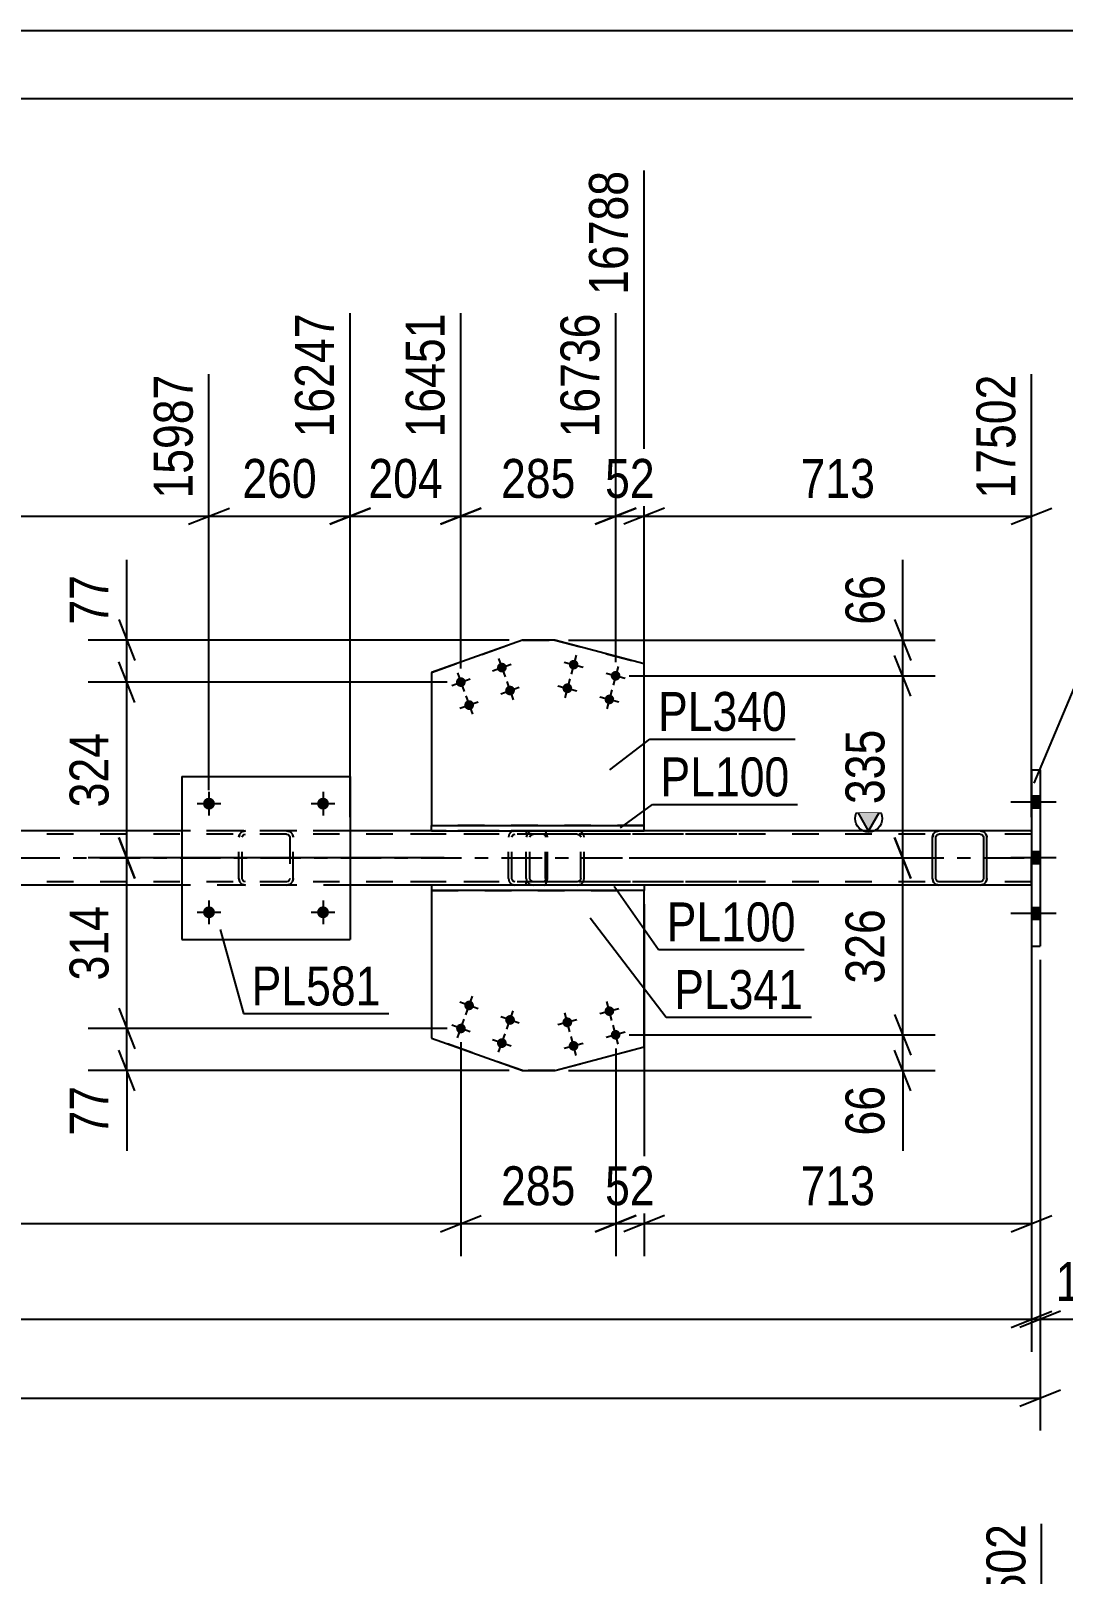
# Model space of a CAD drawing. Header units: millimetres. Extents: x 0 to 841, y 0 to 594.
# Drawn here: x 680.6 to 756.6, y 480.4 to 594 of the extents above; entities that cross this region are included whole.
import ezdxf

# ---------------------------------------------------------------- set-up
doc = ezdxf.new("R2010")
doc.units = ezdxf.units.MM
doc.linetypes.add('DXK_LINE_DOT2', pattern=[3.9198, 1.9599, -1.9599])
doc.linetypes.add('DXK_LINE_DOT3', pattern=[5.9187, 2.979, -0.9799, 0.9799, -0.9799])
doc.styles.add('Arial Narrow', font='ARIALN.TTF', dxfattribs={"height": 0.2})

# ---------------------------------------------------------------- blocks, each defined once
blk = doc.blocks.new('Unknown-122568611-1133')
at = {"color": 5, "linetype": 'Continuous'}
for p, q in [((841, 594), (0, 594)), ((836, 589), (5, 589))]:
    blk.add_line(p, q, dxfattribs=at)
blk = doc.blocks.new('Bolt-122568611-3893 - 3869')
at = {"linetype": 'Continuous'}
for points in [[(722.87, 521.72, -1), (723.56, 521.9, -1)], [(719.77, 520.89, -1), (720.47, 521.08, -1)], [(720.23, 519.16, -1), (720.93, 519.34, -1)], [(723.33, 519.98, -1), (724.02, 520.16, -1)]]:
    blk.add_hatch(color=1, dxfattribs=at).paths.add_polyline_path(points)
at = {"color": 1, "linetype": 'Continuous'}
for p, q in [((720.31, 520.29), (719.94, 521.68)), ((723.91, 521.99), (722.52, 521.62)), ((723.4, 521.11), (723.03, 522.51)), ((720.82, 521.17), (719.42, 520.8)), ((723.86, 519.37), (723.49, 520.77)), ((721.28, 519.43), (719.89, 519.06)), ((720.77, 518.55), (720.4, 519.94)), ((724.37, 520.25), (722.98, 519.88))]:
    blk.add_line(p, q, dxfattribs=at)
blk = doc.blocks.new('Part-122568611-4022 - 3869')
at = {"linetype": 'Continuous'}
blk.add_hatch(color=2, dxfattribs=at).paths.add_polyline_path([(742.31, 535.09), (741.51, 536.49), (743.11, 536.49)])
at = {"color": 2, "linetype": 'Continuous'}
for p, q in [((742.31, 535.09), (741.51, 536.49)), ((741.51, 536.49), (743.11, 536.49)), ((743.11, 536.49), (742.31, 535.09)), ((691.73, 535.09), (653.05, 535.09)), ((710.12, 535.09), (704.13, 535.09)), ((754.31, 535.09), (725.78, 535.09)), ((691.73, 531.09), (653.05, 531.09)), ((710.12, 531.09), (704.13, 531.09)), ((747.49, 531.09), (725.77, 531.09)), ((754.31, 531.09), (750.54, 531.09))]:
    blk.add_line(p, q, dxfattribs=at)
at = {"color": 7, "linetype": 'DXK_LINE_DOT2'}
for p, q in [((754.31, 534.85), (111.57, 534.85)), ((754.31, 535.09), (129.85, 535.09)), ((704.13, 535.09), (691.73, 535.09)), ((725.78, 535.09), (710.12, 535.09)), ((754.31, 531.09), (754.31, 535.09)), ((754.31, 531.33), (111.57, 531.33)), ((704.13, 531.09), (691.73, 531.09)), ((725.77, 531.09), (710.12, 531.09)), ((750.54, 531.09), (747.49, 531.09))]:
    blk.add_line(p, q, dxfattribs=at)
at = {"color": 7, "linetype": 'DXK_LINE_DOT3'}
blk.add_line((111.57, 533.09), (754.31, 533.09), dxfattribs=at)
at = {"color": 2, "linetype": 'Continuous'}
blk.add_circle((742.31, 535.99), 1, dxfattribs=at)
blk = doc.blocks.new('Bolt-122568611-3894 - 3869')
at = {"linetype": 'Continuous'}
for points in [[(712.55, 522.35, -1), (713.22, 522.11, -1)], [(711.95, 520.65, -1), (712.62, 520.41, -1)], [(715.56, 521.28, -1), (716.24, 521.04, -1)], [(714.96, 519.58, -1), (715.64, 519.34, -1)]]:
    blk.add_hatch(color=1, dxfattribs=at).paths.add_polyline_path(points)
at = {"color": 1, "linetype": 'Continuous'}
for p, q in [((712.65, 521.55), (713.13, 522.91)), ((713.56, 521.99), (712.21, 522.47)), ((715.66, 520.48), (716.14, 521.84)), ((712.96, 520.29), (711.61, 520.77)), ((712.04, 519.85), (712.52, 521.21)), ((716.58, 520.92), (715.22, 521.4)), ((715.98, 519.22), (714.62, 519.7)), ((715.06, 518.78), (715.54, 520.14))]:
    blk.add_line(p, q, dxfattribs=at)
blk = doc.blocks.new('Part-122568611-3909 - 3869')
at = {"color": 2, "linetype": 'Continuous'}
for p, q in [((725.77, 531.09), (710.12, 531.09)), ((710.12, 531.09), (710.12, 530.69)), ((725.77, 531.09), (725.77, 530.69)), ((725.77, 530.69), (710.12, 530.69))]:
    blk.add_line(p, q, dxfattribs=at)
blk = doc.blocks.new('Part-122568611-3914 - 3869')
at = {"color": 2, "linetype": 'Continuous'}
for p, q in [((710.12, 530.69), (710.12, 519.81)), ((725.77, 519.18), (725.77, 530.69)), ((710.12, 519.81), (716.83, 517.43)), ((719.2, 517.43), (725.77, 519.18)), ((716.83, 517.43), (719.2, 517.43)), ((716.83, 517.43), (716.83, 517.43)), ((719.2, 517.43), (719.2, 517.43))]:
    blk.add_line(p, q, dxfattribs=at)
at = {"color": 7, "linetype": 'DXK_LINE_DOT2'}
for p, q in [((725.77, 530.69), (710.12, 530.69)), ((710.12, 530.69), (710.12, 530.69)), ((710.12, 530.69), (725.77, 530.69)), ((710.12, 530.69), (710.12, 530.69)), ((725.77, 530.69), (725.77, 530.69)), ((725.77, 530.69), (725.77, 530.69)), ((716.83, 517.43), (710.12, 519.81)), ((719.2, 517.43), (725.77, 519.18)), ((719.2, 517.43), (716.83, 517.43))]:
    blk.add_line(p, q, dxfattribs=at)
blk = doc.blocks.new('Bolt-122568611-3920 - 3869')
at = {"linetype": 'Continuous'}
for points in [[(720.93, 547.23, -1), (720.24, 547.42, -1)], [(724.02, 546.41, -1), (723.33, 546.6, -1)], [(720.47, 545.49, -1), (719.77, 545.68, -1)], [(723.56, 544.67, -1), (722.87, 544.86, -1)]]:
    blk.add_hatch(color=1, dxfattribs=at).paths.add_polyline_path(points)
at = {"color": 1, "linetype": 'Continuous'}
for p, q in [((720.77, 548.02), (720.4, 546.63)), ((719.89, 547.51), (721.28, 547.14)), ((722.98, 546.69), (724.37, 546.32)), ((723.86, 547.2), (723.49, 545.81)), ((719.42, 545.77), (720.82, 545.4)), ((720.31, 546.28), (719.94, 544.89)), ((722.52, 544.95), (723.91, 544.58)), ((723.4, 545.46), (723.03, 544.07))]:
    blk.add_line(p, q, dxfattribs=at)
blk = doc.blocks.new('Part-122568611-3985 - 3869')
at = {"color": 7, "linetype": 'DXK_LINE_DOT2'}
for p, q in [((718.38, 535.09), (706.22, 535.09)), ((718.38, 534.85), (706.22, 534.85)), ((715.82, 534.78), (715.79, 534.61)), ((715.79, 531.57), (715.79, 534.61)), ((715.82, 534.79), (715.82, 534.78)), ((716.04, 534.61), (716.06, 534.7)), ((716.04, 531.57), (716.04, 534.61)), ((716.06, 534.7), (716.11, 534.78)), ((716.29, 535.09), (716.1, 535.05)), ((716.11, 534.78), (716.19, 534.83)), ((716.19, 534.83), (716.29, 534.85)), ((717.1, 535.09), (717.1, 534.85)), ((718.48, 535.05), (718.38, 535.09)), ((718.38, 534.85), (718.43, 534.83)), ((718.43, 534.83), (718.48, 534.78)), ((718.57, 534.95), (718.48, 535.05)), ((718.48, 534.78), (718.51, 534.7)), ((718.51, 534.7), (718.52, 534.61)), ((718.52, 531.57), (718.52, 534.61)), ((718.63, 534.79), (718.57, 534.95)), ((718.65, 534.61), (718.63, 534.79)), ((718.65, 531.57), (718.65, 534.61)), ((718.38, 531.33), (706.22, 531.33)), ((718.38, 531.09), (706.22, 531.09)), ((715.79, 531.57), (715.81, 531.48)), ((715.81, 531.48), (715.82, 531.39)), ((716.06, 531.48), (716.04, 531.57)), ((716.11, 531.4), (716.06, 531.48)), ((716.1, 531.13), (716.29, 531.09)), ((716.19, 531.35), (716.11, 531.4)), ((716.29, 531.33), (716.19, 531.35)), ((717.1, 531.09), (717.1, 531.33)), ((718.43, 531.35), (718.38, 531.33)), ((718.38, 531.09), (718.48, 531.13)), ((718.48, 531.4), (718.43, 531.35)), ((718.51, 531.48), (718.48, 531.4)), ((718.48, 531.13), (718.57, 531.23)), ((718.52, 531.57), (718.51, 531.48)), ((718.57, 531.23), (718.63, 531.39)), ((718.63, 531.39), (718.65, 531.57))]:
    blk.add_line(p, q, dxfattribs=at)
for centre, start, end in [((716.27, 534.6), 111.1942, 156.1507), ((716.27, 531.59), 203.8493, 248.8058)]:
    blk.add_arc(centre, 0.492, start, end, dxfattribs=at)
blk = doc.blocks.new('Bolt-122568611-3921 - 3869')
at = {"linetype": 'Continuous'}
for points in [[(715.64, 547.23, -1), (714.96, 546.99, -1)], [(712.62, 546.16, -1), (711.94, 545.92, -1)], [(716.24, 545.54, -1), (715.56, 545.3, -1)], [(713.23, 544.47, -1), (712.55, 544.23, -1)]]:
    blk.add_hatch(color=1, dxfattribs=at).paths.add_polyline_path(points)
at = {"color": 1, "linetype": 'Continuous'}
for p, q in [((712.04, 546.72), (712.52, 545.36)), ((714.62, 546.87), (715.98, 547.35)), ((715.06, 547.79), (715.54, 546.43)), ((711.61, 545.8), (712.96, 546.28)), ((715.22, 545.18), (716.58, 545.66)), ((715.66, 546.09), (716.14, 544.74)), ((712.21, 544.11), (713.56, 544.59)), ((712.65, 545.02), (713.13, 543.67))]:
    blk.add_line(p, q, dxfattribs=at)
blk = doc.blocks.new('Part-122568611-3926 - 3869')
at = {"color": 2, "linetype": 'Continuous'}
for p, q in [((710.12, 535.09), (710.12, 535.49)), ((710.12, 535.49), (725.78, 535.49)), ((725.78, 535.09), (725.78, 535.49)), ((710.12, 535.09), (725.78, 535.09))]:
    blk.add_line(p, q, dxfattribs=at)
blk = doc.blocks.new('Part-122568611-3931 - 3869')
at = {"color": 2, "linetype": 'Continuous'}
for p, q in [((716.83, 549.14), (710.12, 546.76)), ((719.2, 549.14), (716.83, 549.14)), ((716.83, 549.14), (716.83, 549.14)), ((725.78, 547.39), (719.2, 549.14)), ((719.2, 549.14), (719.2, 549.14)), ((710.12, 546.76), (710.12, 535.49)), ((725.78, 535.49), (725.78, 547.39))]:
    blk.add_line(p, q, dxfattribs=at)
at = {"color": 7, "linetype": 'DXK_LINE_DOT2'}
for p, q in [((710.12, 546.76), (716.83, 549.14)), ((716.83, 549.14), (719.2, 549.14)), ((719.2, 549.14), (725.78, 547.39)), ((710.12, 535.49), (725.78, 535.49)), ((710.12, 535.49), (710.12, 535.49)), ((725.78, 535.49), (710.12, 535.49)), ((710.12, 535.49), (710.12, 535.49)), ((725.78, 535.49), (725.78, 535.49)), ((725.78, 535.49), (725.78, 535.49))]:
    blk.add_line(p, q, dxfattribs=at)
blk = doc.blocks.new('Part-122568611-4027 - 3869')
at = {"color": 7, "linetype": 'DXK_LINE_DOT2'}
for p, q in [((717.14, 534.78), (717.1, 534.61)), ((717.1, 531.57), (717.1, 534.61)), ((717.14, 534.79), (717.14, 534.78)), ((717.36, 534.61), (717.38, 534.7)), ((717.36, 531.57), (717.36, 534.61)), ((717.38, 534.7), (717.44, 534.78)), ((717.62, 535.09), (717.42, 535.05)), ((717.44, 534.78), (717.52, 534.83)), ((717.52, 534.83), (717.62, 534.85)), ((732.6, 535.09), (717.62, 535.09)), ((732.6, 534.85), (717.62, 534.85)), ((721.05, 535.05), (720.85, 535.09)), ((720.85, 534.85), (720.95, 534.83)), ((720.95, 534.83), (721.03, 534.78)), ((721.03, 534.78), (721.09, 534.7)), ((721.09, 534.7), (721.11, 534.61)), ((721.11, 531.57), (721.11, 534.61)), ((721.33, 534.78), (721.32, 534.79)), ((721.36, 534.61), (721.33, 534.78)), ((721.36, 531.57), (721.36, 534.61)), ((717.1, 531.57), (717.12, 531.48)), ((717.12, 531.48), (717.14, 531.39)), ((717.38, 531.48), (717.36, 531.57)), ((717.44, 531.4), (717.38, 531.48)), ((717.42, 531.13), (717.62, 531.09)), ((717.52, 531.35), (717.44, 531.4)), ((717.62, 531.33), (717.52, 531.35)), ((732.6, 531.33), (717.62, 531.33)), ((732.6, 531.09), (717.62, 531.09)), ((720.95, 531.35), (720.85, 531.33)), ((720.85, 531.09), (721.05, 531.13)), ((721.03, 531.4), (720.95, 531.35)), ((721.09, 531.48), (721.03, 531.4)), ((721.11, 531.57), (721.09, 531.48)), ((721.32, 531.39), (721.34, 531.48)), ((721.34, 531.48), (721.36, 531.57))]:
    blk.add_line(p, q, dxfattribs=at)
for centre, start, end in [((717.6, 534.59), 110.7583, 155.68), ((720.87, 534.59), 24.32, 69.2417), ((717.6, 531.59), 204.32, 249.2417), ((720.87, 531.59), 290.7583, 335.68)]:
    blk.add_arc(centre, 0.496, start, end, dxfattribs=at)
blk = doc.blocks.new('Bolt-122568611-3963 - 3869')
at = {"linetype": 'Continuous'}
for points in [[(754.95, 536.75), (754.95, 537.63), (754.31, 537.63), (754.31, 536.75)], [(754.95, 536.75), (754.95, 537.63), (754.31, 537.63), (754.31, 536.75)], [(754.95, 536.75), (754.95, 537.63), (754.31, 537.63), (754.31, 536.75)], [(754.95, 532.65), (754.95, 533.53), (754.31, 533.53), (754.31, 532.65)], [(754.95, 532.65), (754.95, 533.53), (754.31, 533.53), (754.31, 532.65)], [(754.95, 528.55), (754.95, 529.43), (754.31, 529.43), (754.31, 528.55)], [(754.95, 528.55), (754.95, 529.43), (754.31, 529.43), (754.31, 528.55)], [(754.95, 528.55), (754.95, 529.43), (754.31, 529.43), (754.31, 528.55)]]:
    blk.add_hatch(color=1, dxfattribs=at).paths.add_polyline_path(points)
at = {"color": 1, "linetype": 'Continuous'}
for p, q in [((754.95, 537.63), (754.31, 537.63)), ((754.95, 537.63), (754.31, 537.63)), ((754.95, 537.63), (754.31, 537.63)), ((756.11, 537.19), (752.79, 537.19)), ((756.11, 537.19), (752.79, 537.19)), ((756.11, 537.19), (752.79, 537.19)), ((754.95, 536.75), (754.31, 536.75)), ((754.95, 536.75), (754.31, 536.75)), ((754.95, 536.75), (754.31, 536.75)), ((756.11, 533.09), (752.79, 533.09)), ((756.11, 533.09), (752.79, 533.09)), ((754.95, 533.53), (754.31, 533.53)), ((754.95, 533.53), (754.31, 533.53)), ((754.95, 532.65), (754.31, 532.65)), ((754.95, 532.65), (754.31, 532.65)), ((756.11, 528.99), (752.79, 528.99)), ((756.11, 528.99), (752.79, 528.99)), ((756.11, 528.99), (752.79, 528.99)), ((754.95, 529.43), (754.31, 529.43)), ((754.95, 529.43), (754.31, 529.43)), ((754.95, 529.43), (754.31, 529.43)), ((754.95, 528.55), (754.31, 528.55)), ((754.95, 528.55), (754.31, 528.55)), ((754.95, 528.55), (754.31, 528.55))]:
    blk.add_line(p, q, dxfattribs=at)
blk = doc.blocks.new('Part-122568611-4071 - 3869')
at = {"color": 2, "linetype": 'Continuous'}
for p, q in [((747.05, 534.79), (747.01, 534.61)), ((747.01, 531.57), (747.01, 534.61)), ((747.25, 534.61), (747.27, 534.7)), ((747.25, 531.57), (747.25, 534.61)), ((747.27, 534.7), (747.32, 534.78)), ((747.49, 535.09), (747.31, 535.05)), ((747.32, 534.78), (747.4, 534.83)), ((747.4, 534.83), (747.49, 534.85)), ((750.53, 535.09), (747.49, 535.09)), ((750.53, 534.85), (747.49, 534.85)), ((750.72, 535.05), (750.53, 535.09)), ((750.53, 534.85), (750.62, 534.83)), ((750.62, 534.83), (750.7, 534.78)), ((750.7, 534.78), (750.75, 534.7)), ((750.75, 534.7), (750.77, 534.61)), ((750.77, 534.61), (750.77, 531.57)), ((751.01, 534.61), (750.98, 534.79)), ((751.01, 531.57), (751.01, 534.61)), ((747.01, 531.57), (747.05, 531.39)), ((747.27, 531.48), (747.25, 531.57)), ((747.32, 531.4), (747.27, 531.48)), ((747.31, 531.13), (747.49, 531.09)), ((747.4, 531.35), (747.32, 531.4)), ((747.49, 531.33), (747.4, 531.35)), ((750.53, 531.33), (747.49, 531.33)), ((750.53, 531.09), (747.49, 531.09)), ((750.62, 531.35), (750.53, 531.33)), ((750.53, 531.09), (750.72, 531.13)), ((750.7, 531.4), (750.62, 531.35)), ((750.75, 531.48), (750.7, 531.4)), ((750.77, 531.57), (750.75, 531.48)), ((750.98, 531.39), (751.01, 531.57))]:
    blk.add_line(p, q, dxfattribs=at)
at = {"color": 7, "linetype": 'DXK_LINE_DOT2'}
for p, q in [((747.01, 534.61), (747.05, 534.79)), ((747.31, 535.05), (747.49, 535.09)), ((750.53, 535.09), (750.72, 535.05)), ((750.98, 534.79), (751.01, 534.61)), ((747.05, 531.39), (747.01, 531.57)), ((747.49, 531.09), (747.31, 531.13)), ((750.72, 531.13), (750.53, 531.09)), ((751.01, 531.57), (750.98, 531.39))]:
    blk.add_line(p, q, dxfattribs=at)
at = {"color": 7, "linetype": 'DXK_LINE_DOT3'}
blk.add_line((749.01, 533.09), (749.01, 533.09), dxfattribs=at)
at = {"color": 2, "linetype": 'Continuous'}
for centre, start, end in [((747.49, 534.61), 112.5, 157.5), ((750.53, 534.61), 22.5, 67.5), ((747.49, 531.57), 202.5, 247.5), ((750.53, 531.57), 292.5, 337.5)]:
    blk.add_arc(centre, 0.48, start, end, dxfattribs=at)
at = {"color": 7, "linetype": 'DXK_LINE_DOT2'}
for centre, start, end in [((747.49, 534.61), 112.5, 157.5), ((750.53, 534.61), 22.5, 67.5), ((747.49, 531.57), 202.5, 247.5), ((750.53, 531.57), 292.5, 337.5)]:
    blk.add_arc(centre, 0.48, start, end, dxfattribs=at)
blk = doc.blocks.new('Bolt-122568611-4073 - 3869')
at = {"linetype": 'Continuous'}
for points in [[(694.17, 537.09, -1), (693.29, 537.09, -1)], [(702.57, 537.09, -1), (701.69, 537.09, -1)]]:
    blk.add_hatch(color=1, dxfattribs=at).paths.add_polyline_path(points)
at = {"color": 1, "linetype": 'Continuous'}
for p, q in [((693.73, 537.97), (693.73, 536.21)), ((702.13, 537.97), (702.13, 536.21)), ((692.85, 537.09), (694.61, 537.09)), ((701.25, 537.09), (703.01, 537.09))]:
    blk.add_line(p, q, dxfattribs=at)
blk = doc.blocks.new('Part-122568611-4090 - 3869')
at = {"color": 7, "linetype": 'DXK_LINE_DOT2'}
for p, q in [((695.93, 534.61), (695.97, 534.79)), ((695.97, 534.79), (695.93, 534.61)), ((695.93, 531.57), (695.93, 534.61)), ((696.17, 534.61), (696.19, 534.7)), ((696.17, 531.57), (696.17, 534.61)), ((696.19, 534.7), (696.24, 534.78)), ((696.23, 535.05), (696.41, 535.09)), ((696.41, 535.09), (696.23, 535.05)), ((696.24, 534.78), (696.32, 534.83)), ((696.32, 534.83), (696.41, 534.85)), ((699.45, 535.09), (696.41, 535.09)), ((699.45, 534.85), (696.41, 534.85)), ((699.45, 535.09), (699.64, 535.05)), ((699.64, 535.05), (699.45, 535.09)), ((699.45, 534.85), (699.54, 534.83)), ((699.54, 534.83), (699.62, 534.78)), ((699.62, 534.78), (699.67, 534.7)), ((699.67, 534.7), (699.69, 534.61)), ((699.69, 534.61), (699.69, 531.57)), ((699.9, 534.79), (699.93, 534.61)), ((699.93, 534.61), (699.9, 534.79)), ((699.93, 531.57), (699.93, 534.61)), ((695.97, 531.39), (695.93, 531.57)), ((695.93, 531.57), (695.97, 531.39)), ((696.19, 531.48), (696.17, 531.57)), ((696.24, 531.4), (696.19, 531.48)), ((696.41, 531.09), (696.23, 531.13)), ((696.23, 531.13), (696.41, 531.09)), ((696.32, 531.35), (696.24, 531.4)), ((696.41, 531.33), (696.32, 531.35)), ((699.45, 531.33), (696.41, 531.33)), ((699.45, 531.09), (696.41, 531.09)), ((699.54, 531.35), (699.45, 531.33)), ((699.64, 531.13), (699.45, 531.09)), ((699.45, 531.09), (699.64, 531.13)), ((699.62, 531.4), (699.54, 531.35)), ((699.67, 531.48), (699.62, 531.4)), ((699.69, 531.57), (699.67, 531.48)), ((699.93, 531.57), (699.9, 531.39)), ((699.9, 531.39), (699.93, 531.57))]:
    blk.add_line(p, q, dxfattribs=at)
at = {"color": 7, "linetype": 'DXK_LINE_DOT3'}
blk.add_line((697.93, 533.09), (697.93, 533.09), dxfattribs=at)
at = {"color": 7, "linetype": 'DXK_LINE_DOT2'}
for centre, start, end in [((696.41, 534.61), 112.5, 157.5), ((696.41, 534.61), 112.5, 157.5), ((699.45, 534.61), 22.5, 67.5), ((699.45, 534.61), 22.5, 67.5), ((696.41, 531.57), 202.5, 247.5), ((696.41, 531.57), 202.5, 247.5), ((699.45, 531.57), 292.5, 337.5), ((699.45, 531.57), 292.5, 337.5)]:
    blk.add_arc(centre, 0.48, start, end, dxfattribs=at)
blk = doc.blocks.new('Part-122568611-4095 - 3869')
at = {"color": 2, "linetype": 'Continuous'}
for p, q in [((691.73, 539.09), (691.73, 527.09)), ((691.73, 539.09), (704.13, 539.09)), ((704.13, 539.09), (704.13, 527.09)), ((691.73, 527.09), (704.13, 527.09))]:
    blk.add_line(p, q, dxfattribs=at)
blk = doc.blocks.new('Bolt-122568611-4096 - 3869')
at = {"linetype": 'Continuous'}
for points in [[(694.17, 529.09, -1), (693.29, 529.09, -1)], [(702.57, 529.09, -1), (701.69, 529.09, -1)]]:
    blk.add_hatch(color=1, dxfattribs=at).paths.add_polyline_path(points)
at = {"color": 1, "linetype": 'Continuous'}
for p, q in [((693.73, 529.97), (693.73, 528.21)), ((702.13, 529.97), (702.13, 528.21)), ((692.85, 529.09), (694.61, 529.09)), ((701.25, 529.09), (703.01, 529.09))]:
    blk.add_line(p, q, dxfattribs=at)
blk = doc.blocks.new('Part-122568611-4115 - 3869')
at = {"color": 2, "linetype": 'Continuous'}
for p, q in [((754.31, 539.59), (754.95, 539.59)), ((754.31, 539.59), (754.31, 526.59)), ((754.95, 539.59), (754.95, 526.59)), ((754.31, 526.59), (754.95, 526.59))]:
    blk.add_line(p, q, dxfattribs=at)
blk = doc.blocks.new('StraightDimension-122568611-4386 - 3869')
at = {"color": 7, "linetype": 'Continuous'}
for p, q in [((744.22, 521.57), (745.42, 518.57)), ((724.68, 520.07), (747.22, 520.07)), ((744.82, 517.43), (744.82, 520.07)), ((745.42, 515.93), (744.22, 518.93)), ((720.2, 517.43), (747.22, 517.43)), ((744.82, 517.43), (744.82, 511.53)), ((744.82, 517.43), (744.82, 511.53))]:
    blk.add_line(p, q, dxfattribs=at)
at = {"color": 0}
blk.add_wipeout([(744.07, 516.91), (739.87, 516.91), (739.87, 512.05), (744.07, 512.05)], dxfattribs=at)
at = {"color": 3, "style": 'Arial Narrow'}
blk.add_text('66', height=2.863, rotation=90.0002, dxfattribs=at).set_placement((743.47, 512.65))
blk = doc.blocks.new('StraightDimension-122568611-4487 - 3869')
at = {"color": 7, "linetype": 'Continuous'}
for p, q in [((754.95, 525.59), (754.95, 490.92)), ((69.01, 493.32), (754.95, 493.32)), ((753.45, 492.72), (756.45, 493.92))]:
    blk.add_line(p, q, dxfattribs=at)
blk = doc.blocks.new('StraightDimension-122568611-4201 - 3869')
at = {"color": 7, "linetype": 'Continuous'}
for p, q in [((687.68, 549.14), (687.68, 555.05)), ((687.68, 549.14), (687.68, 555.05)), ((687.08, 550.64), (688.28, 547.64)), ((715.83, 549.14), (684.83, 549.14)), ((687.68, 546.04), (687.68, 549.14)), ((688.28, 544.54), (687.08, 547.54)), ((711.28, 546.04), (684.83, 546.04))]:
    blk.add_line(p, q, dxfattribs=at)
at = {"color": 0}
blk.add_wipeout([(686.93, 554.52), (682.73, 554.52), (682.73, 549.67), (686.93, 549.67)], dxfattribs=at)
at = {"color": 3, "style": 'Arial Narrow'}
blk.add_text('77', height=2.863, rotation=90.0002, dxfattribs=at).set_placement((686.33, 550.27))
blk = doc.blocks.new('StraightDimension-122568611-4211 - 3869')
at = {"color": 7, "linetype": 'Continuous'}
for p, q in [((687.08, 522.03), (688.28, 519.03)), ((711.28, 520.53), (684.83, 520.53)), ((687.68, 517.43), (687.68, 520.53)), ((688.28, 515.93), (687.08, 518.93)), ((715.83, 517.43), (684.83, 517.43)), ((687.68, 517.43), (687.68, 511.53)), ((687.68, 517.43), (687.68, 511.53))]:
    blk.add_line(p, q, dxfattribs=at)
at = {"color": 0}
blk.add_wipeout([(686.93, 516.91), (682.73, 516.91), (682.73, 512.05), (686.93, 512.05)], dxfattribs=at)
at = {"color": 3, "style": 'Arial Narrow'}
blk.add_text('77', height=2.863, rotation=90.0002, dxfattribs=at).set_placement((686.33, 512.65))
blk = doc.blocks.new('StraightDimension-122568611-4221 - 3869')
at = {"color": 7, "linetype": 'Continuous'}
for p, q in [((688.28, 531.59), (687.08, 534.59)), ((711.06, 533.09), (684.83, 533.09)), ((687.68, 520.53), (687.68, 533.09)), ((687.08, 522.03), (688.28, 519.03)), ((711.28, 520.53), (684.83, 520.53))]:
    blk.add_line(p, q, dxfattribs=at)
at = {"color": 0}
blk.add_wipeout([(686.93, 530.15), (682.73, 530.15), (682.73, 523.47), (686.93, 523.47)], dxfattribs=at)
at = {"color": 3, "style": 'Arial Narrow'}
blk.add_text('314', height=2.863, rotation=90.0002, dxfattribs=at).set_placement((686.33, 524.07))
blk = doc.blocks.new('StraightDimension-122568611-4237 - 3869')
at = {"color": 7, "linetype": 'Continuous'}
for p, q in [((688.28, 544.54), (687.08, 547.54)), ((711.28, 546.04), (684.83, 546.04)), ((687.68, 533.09), (687.68, 546.04)), ((687.08, 534.59), (688.28, 531.59)), ((711.06, 533.09), (684.83, 533.09))]:
    blk.add_line(p, q, dxfattribs=at)
at = {"color": 0}
blk.add_wipeout([(686.93, 542.91), (682.73, 542.91), (682.73, 536.22), (686.93, 536.22)], dxfattribs=at)
at = {"color": 3, "style": 'Arial Narrow'}
blk.add_text('324', height=2.863, rotation=90.0002, dxfattribs=at).set_placement((686.33, 536.82))
blk = doc.blocks.new('StraightDimension-122568611-4309 - 3869')
at = {"color": 7, "linetype": 'Continuous'}
for p, q in [((725.77, 529.69), (725.77, 503.77)), ((754.31, 530.09), (754.31, 503.77)), ((727.27, 506.77), (724.27, 505.57)), ((725.77, 506.17), (754.31, 506.17)), ((752.81, 505.57), (755.81, 506.77))]:
    blk.add_line(p, q, dxfattribs=at)
at = {"color": 0}
blk.add_wipeout([(743.39, 506.92), (743.39, 511.12), (736.7, 511.12), (736.7, 506.92)], dxfattribs=at)
at = {"color": 3, "style": 'Arial Narrow'}
blk.add_text('713', height=2.863, dxfattribs=at).set_placement((737.3, 507.52))
blk = doc.blocks.new('StraightDimension-122568611-4315 - 3869')
at = {"color": 7, "linetype": 'Continuous'}
for p, q in [((725.77, 529.69), (725.77, 503.77)), ((723.68, 519.07), (723.68, 503.77)), ((722.18, 505.57), (725.18, 506.77)), ((723.68, 506.17), (725.77, 506.17)), ((727.27, 506.77), (724.27, 505.57))]:
    blk.add_line(p, q, dxfattribs=at)
at = {"color": 0}
blk.add_wipeout([(727.15, 506.92), (727.15, 511.12), (722.3, 511.12), (722.3, 506.92)], dxfattribs=at)
at = {"color": 3, "style": 'Arial Narrow'}
blk.add_text('52', height=2.863, dxfattribs=at).set_placement((722.9, 507.52))
blk = doc.blocks.new('StraightDimension-122568611-4323 - 3869')
at = {"color": 7, "linetype": 'Continuous'}
for p, q in [((712.28, 519.53), (712.28, 503.77)), ((723.68, 519.07), (723.68, 503.77)), ((710.78, 505.57), (713.78, 506.77)), ((712.28, 506.17), (723.68, 506.17)), ((725.18, 506.77), (722.18, 505.57))]:
    blk.add_line(p, q, dxfattribs=at)
at = {"color": 0}
blk.add_wipeout([(721.32, 506.92), (721.32, 511.12), (714.64, 511.12), (714.64, 506.92)], dxfattribs=at)
at = {"color": 3, "style": 'Arial Narrow'}
blk.add_text('285', height=2.863, dxfattribs=at).set_placement((715.24, 507.52))
blk = doc.blocks.new('StraightDimension-122568611-4333 - 3869')
at = {"color": 7, "linetype": 'Continuous'}
for p, q in [((639.46, 529.69), (639.46, 503.77)), ((712.28, 519.53), (712.28, 503.77)), ((640.96, 506.77), (637.96, 505.57)), ((639.46, 506.17), (712.28, 506.17)), ((710.78, 505.57), (713.78, 506.77))]:
    blk.add_line(p, q, dxfattribs=at)
at = {"color": 0}
blk.add_wipeout([(680.13, 506.92), (680.13, 511.12), (671.62, 511.12), (671.62, 506.92)], dxfattribs=at)
at = {"color": 3, "style": 'Arial Narrow'}
blk.add_text('1820', height=2.863, dxfattribs=at).set_placement((672.22, 507.52))
blk = doc.blocks.new('StraightDimension-122568611-4360 - 3869')
at = {"color": 7, "linetype": 'Continuous'}
for p, q in [((744.82, 549.14), (744.82, 555.05)), ((744.82, 549.14), (744.82, 555.05)), ((744.22, 550.64), (745.42, 547.64)), ((720.2, 549.14), (747.22, 549.14)), ((744.82, 546.5), (744.82, 549.14)), ((745.42, 545), (744.22, 548)), ((724.68, 546.5), (747.22, 546.5))]:
    blk.add_line(p, q, dxfattribs=at)
at = {"color": 0}
blk.add_wipeout([(744.07, 554.52), (739.87, 554.52), (739.87, 549.67), (744.07, 549.67)], dxfattribs=at)
at = {"color": 3, "style": 'Arial Narrow'}
blk.add_text('66', height=2.863, rotation=90.0002, dxfattribs=at).set_placement((743.47, 550.27))
blk = doc.blocks.new('StraightDimension-122568611-4370 - 3869')
at = {"color": 7, "linetype": 'Continuous'}
for p, q in [((745.42, 531.59), (744.22, 534.59)), ((724.67, 533.09), (747.22, 533.09)), ((744.82, 520.07), (744.82, 533.09)), ((744.22, 521.57), (745.42, 518.57)), ((724.68, 520.07), (747.22, 520.07))]:
    blk.add_line(p, q, dxfattribs=at)
at = {"color": 0}
blk.add_wipeout([(744.07, 529.92), (739.87, 529.92), (739.87, 523.24), (744.07, 523.24)], dxfattribs=at)
at = {"color": 3, "style": 'Arial Narrow'}
blk.add_text('326', height=2.863, rotation=90.0002, dxfattribs=at).set_placement((743.47, 523.84))
blk = doc.blocks.new('StraightDimension-122568611-4396 - 3869')
at = {"color": 7, "linetype": 'Continuous'}
for p, q in [((745.42, 545), (744.22, 548)), ((724.68, 546.5), (747.22, 546.5)), ((744.82, 533.09), (744.82, 546.5)), ((744.22, 534.59), (745.42, 531.59)), ((724.67, 533.09), (747.22, 533.09))]:
    blk.add_line(p, q, dxfattribs=at)
at = {"color": 0}
blk.add_wipeout([(744.07, 543.14), (739.87, 543.14), (739.87, 536.45), (744.07, 536.45)], dxfattribs=at)
at = {"color": 3, "style": 'Arial Narrow'}
blk.add_text('335', height=2.863, rotation=90.0002, dxfattribs=at).set_placement((743.47, 537.06))
blk = doc.blocks.new('StraightDimension-122568611-4498 - 3869')
at = {"color": 7, "linetype": 'Continuous'}
for p, q in [((754.31, 525.59), (754.31, 496.72)), ((754.95, 525.59), (754.95, 496.72)), ((752.81, 498.52), (755.81, 499.72)), ((756.45, 499.72), (753.45, 498.52)), ((754.31, 499.12), (754.95, 499.12)), ((754.95, 499.12), (760.86, 499.12)), ((754.95, 499.12), (760.86, 499.12))]:
    blk.add_line(p, q, dxfattribs=at)
at = {"color": 0}
blk.add_wipeout([(760.34, 499.87), (760.34, 504.07), (755.48, 504.07), (755.48, 499.87)], dxfattribs=at)
at = {"color": 3, "style": 'Arial Narrow'}
blk.add_text('16', height=2.863, dxfattribs=at).set_placement((756.08, 500.47))
blk = doc.blocks.new('StraightDimension-122568611-4508 - 3869')
at = {"color": 7, "linetype": 'Continuous'}
for p, q in [((754.31, 525.59), (754.31, 496.72)), ((69.65, 499.12), (754.31, 499.12)), ((752.81, 498.52), (755.81, 499.72))]:
    blk.add_line(p, q, dxfattribs=at)
blk = doc.blocks.new('StraightDimension-122568611-12109 - 3869')
at = {"color": 7, "linetype": 'Continuous'}
for p, q in [((725.78, 536.49), (725.78, 583.71)), ((754.31, 536.09), (754.31, 568.71)), ((727.28, 558.86), (724.28, 557.66)), ((725.78, 558.26), (754.31, 558.26)), ((752.81, 557.66), (755.81, 558.86))]:
    blk.add_line(p, q, dxfattribs=at)
at = {"color": 0}
blk.add_wipeout([(743.39, 559.01), (743.39, 563.21), (736.7, 563.21), (736.7, 559.01)], dxfattribs=at)
at = {"color": 3, "style": 'Arial Narrow'}
blk.add_text('713', height=2.863, dxfattribs=at).set_placement((737.3, 559.61))
at = {"color": 0, "linetype": 'Continuous'}
blk.add_wipeout([(753.71, 569.31), (749.51, 569.31), (749.51, 558.96), (753.71, 558.96)], dxfattribs=at)
at = {"color": 3, "linetype": 'Continuous', "style": 'Arial Narrow'}
blk.add_text('17502', height=2.863, rotation=90.0002, dxfattribs=at).set_placement((753.11, 559.56))
blk = doc.blocks.new('StraightDimension-122568611-12110 - 3869')
at = {"color": 7, "linetype": 'Continuous'}
for p, q in [((725.78, 536.49), (725.78, 583.71)), ((723.68, 547.5), (723.68, 573.21)), ((722.18, 557.66), (725.18, 558.86)), ((723.68, 558.26), (725.78, 558.26)), ((727.28, 558.86), (724.28, 557.66))]:
    blk.add_line(p, q, dxfattribs=at)
at = {"color": 0, "linetype": 'Continuous'}
blk.add_wipeout([(725.18, 584.31), (720.98, 584.31), (720.98, 573.96), (725.18, 573.96)], dxfattribs=at)
at = {"color": 3, "linetype": 'Continuous', "style": 'Arial Narrow'}
blk.add_text('16788', height=2.863, rotation=90.0002, dxfattribs=at).set_placement((724.58, 574.56))
at = {"color": 0}
blk.add_wipeout([(727.15, 559.01), (727.15, 563.21), (722.3, 563.21), (722.3, 559.01)], dxfattribs=at)
at = {"color": 3, "style": 'Arial Narrow'}
blk.add_text('52', height=2.863, dxfattribs=at).set_placement((722.9, 559.61))
blk = doc.blocks.new('StraightDimension-122568611-12111 - 3869')
at = {"color": 7, "linetype": 'Continuous'}
for p, q in [((712.28, 547.04), (712.28, 573.21)), ((723.68, 547.5), (723.68, 573.21)), ((710.78, 557.66), (713.78, 558.86)), ((712.28, 558.26), (723.68, 558.26)), ((725.18, 558.86), (722.18, 557.66))]:
    blk.add_line(p, q, dxfattribs=at)
at = {"color": 0}
blk.add_wipeout([(721.32, 559.01), (721.32, 563.21), (714.64, 563.21), (714.64, 559.01)], dxfattribs=at)
at = {"color": 3, "style": 'Arial Narrow'}
blk.add_text('285', height=2.863, dxfattribs=at).set_placement((715.24, 559.61))
at = {"color": 0, "linetype": 'Continuous'}
blk.add_wipeout([(723.08, 573.81), (718.88, 573.81), (718.88, 563.46), (723.08, 563.46)], dxfattribs=at)
at = {"color": 3, "linetype": 'Continuous', "style": 'Arial Narrow'}
blk.add_text('16736', height=2.863, rotation=90.0002, dxfattribs=at).set_placement((722.48, 564.06))
blk = doc.blocks.new('StraightDimension-122568611-12112 - 3869')
at = {"color": 7, "linetype": 'Continuous'}
for p, q in [((704.13, 536.09), (704.13, 573.21)), ((712.28, 547.04), (712.28, 573.21)), ((702.63, 557.66), (705.63, 558.86)), ((704.13, 558.26), (712.28, 558.26)), ((713.78, 558.86), (710.78, 557.66))]:
    blk.add_line(p, q, dxfattribs=at)
at = {"color": 0}
blk.add_wipeout([(711.55, 559.01), (711.55, 563.21), (704.87, 563.21), (704.87, 559.01)], dxfattribs=at)
at = {"color": 3, "style": 'Arial Narrow'}
blk.add_text('204', height=2.863, dxfattribs=at).set_placement((705.47, 559.61))
at = {"color": 0, "linetype": 'Continuous'}
blk.add_wipeout([(711.68, 573.81), (707.48, 573.81), (707.48, 563.46), (711.68, 563.46)], dxfattribs=at)
at = {"color": 3, "linetype": 'Continuous', "style": 'Arial Narrow'}
blk.add_text('16451', height=2.863, rotation=90.0002, dxfattribs=at).set_placement((711.08, 564.06))
blk = doc.blocks.new('StraightDimension-122568611-12113 - 3869')
at = {"color": 7, "linetype": 'Continuous'}
for p, q in [((704.13, 536.09), (704.13, 573.21)), ((693.73, 538.09), (693.73, 568.71)), ((692.23, 557.66), (695.23, 558.86)), ((693.73, 558.26), (704.13, 558.26)), ((705.63, 558.86), (702.63, 557.66))]:
    blk.add_line(p, q, dxfattribs=at)
at = {"color": 0}
blk.add_wipeout([(702.27, 559.01), (702.27, 563.21), (695.59, 563.21), (695.59, 559.01)], dxfattribs=at)
at = {"color": 3, "style": 'Arial Narrow'}
blk.add_text('260', height=2.863, dxfattribs=at).set_placement((696.19, 559.61))
at = {"color": 0, "linetype": 'Continuous'}
blk.add_wipeout([(703.53, 573.81), (699.33, 573.81), (699.33, 563.46), (703.53, 563.46)], dxfattribs=at)
at = {"color": 3, "linetype": 'Continuous', "style": 'Arial Narrow'}
blk.add_text('16247', height=2.863, rotation=90.0002, dxfattribs=at).set_placement((702.93, 564.06))
blk = doc.blocks.new('StraightDimension-122568611-12114 - 3869')
at = {"color": 7, "linetype": 'Continuous'}
for p, q in [((653.05, 536.09), (653.05, 573.21)), ((693.73, 538.09), (693.73, 568.71)), ((654.55, 558.86), (651.55, 557.66)), ((653.05, 558.26), (693.73, 558.26)), ((692.23, 557.66), (695.23, 558.86))]:
    blk.add_line(p, q, dxfattribs=at)
at = {"color": 0}
blk.add_wipeout([(677.65, 559.01), (677.65, 563.21), (669.14, 563.21), (669.14, 559.01)], dxfattribs=at)
at = {"color": 3, "style": 'Arial Narrow'}
blk.add_text('1017', height=2.863, dxfattribs=at).set_placement((669.74, 559.61))
at = {"color": 0, "linetype": 'Continuous'}
blk.add_wipeout([(693.13, 569.31), (688.93, 569.31), (688.93, 558.96), (693.13, 558.96)], dxfattribs=at)
at = {"color": 3, "linetype": 'Continuous', "style": 'Arial Narrow'}
blk.add_text('15987', height=2.863, rotation=90.0002, dxfattribs=at).set_placement((692.53, 559.56))
blk = doc.blocks.new('StraightDimension-122568611-6353 - 5055')
at = {"color": 7, "linetype": 'Continuous'}
for p, q in [((755.05, 422.17), (755.05, 484.05)), ((747.75, 430.97), (747.75, 479.55)), ((746.25, 468.51), (749.25, 469.71)), ((756.55, 469.71), (753.55, 468.51)), ((747.75, 469.11), (755.05, 469.11))]:
    blk.add_line(p, q, dxfattribs=at)
at = {"color": 0}
blk.add_wipeout([(754.74, 469.86), (754.74, 474.06), (748.05, 474.06), (748.05, 469.86)], dxfattribs=at)
at = {"color": 3, "style": 'Arial Narrow'}
blk.add_text('183', height=2.863, dxfattribs=at).set_placement((748.65, 470.46))
at = {"color": 0, "linetype": 'Continuous'}
blk.add_wipeout([(754.45, 484.65), (750.25, 484.65), (750.25, 474.31), (754.45, 474.31)], dxfattribs=at)
at = {"color": 3, "linetype": 'Continuous', "style": 'Arial Narrow'}
blk.add_text('17502', height=2.863, rotation=90.0002, dxfattribs=at).set_placement((753.85, 474.91))
blk = doc.blocks.new('Mark-122568611-3905 - 3869')
at = {"color": 30, "linetype": 'Continuous'}
for p, q in [((723.58, 531.02), (726.84, 526.35)), ((726.84, 526.35), (737.55, 526.35))]:
    blk.add_line(p, q, dxfattribs=at)
at = {"color": 0}
blk.add_wipeout([(736.95, 526.95), (736.95, 529.95), (727.44, 529.95), (727.44, 526.95)], dxfattribs=at)
blk.add_wipeout([(736.95, 526.95), (736.95, 529.95), (727.44, 529.95), (727.44, 526.95)], dxfattribs=at)
at = {"color": 3, "style": 'Arial Narrow'}
blk.add_text('PL100', height=2.863, dxfattribs=at).set_placement((727.44, 526.95))
blk = doc.blocks.new('Mark-122568611-3910 - 3869')
at = {"color": 30, "linetype": 'Continuous'}
for p, q in [((721.79, 528.68), (727.39, 521.37)), ((727.39, 521.37), (738.1, 521.37))]:
    blk.add_line(p, q, dxfattribs=at)
at = {"color": 0}
blk.add_wipeout([(737.5, 521.97), (737.5, 524.97), (727.99, 524.97), (727.99, 521.97)], dxfattribs=at)
blk.add_wipeout([(737.5, 521.97), (737.5, 524.97), (727.99, 524.97), (727.99, 521.97)], dxfattribs=at)
at = {"color": 3, "style": 'Arial Narrow'}
blk.add_text('PL341', height=2.863, dxfattribs=at).set_placement((727.99, 521.97))
blk = doc.blocks.new('Mark-122568611-3922 - 3869')
at = {"color": 30, "linetype": 'Continuous'}
for p, q in [((724.04, 535.32), (726.38, 537.03)), ((726.38, 537.03), (737.08, 537.03))]:
    blk.add_line(p, q, dxfattribs=at)
at = {"color": 0}
blk.add_wipeout([(736.48, 537.63), (736.48, 540.63), (726.98, 540.63), (726.98, 537.63)], dxfattribs=at)
blk.add_wipeout([(736.48, 537.63), (736.48, 540.63), (726.98, 540.63), (726.98, 537.63)], dxfattribs=at)
at = {"color": 3, "style": 'Arial Narrow'}
blk.add_text('PL100', height=2.863, dxfattribs=at).set_placement((726.98, 537.63))
blk = doc.blocks.new('Mark-122568611-3927 - 3869')
at = {"color": 30, "linetype": 'Continuous'}
for p, q in [((723.24, 539.58), (726.2, 541.85)), ((726.2, 541.85), (736.9, 541.85))]:
    blk.add_line(p, q, dxfattribs=at)
at = {"color": 0}
blk.add_wipeout([(736.3, 542.45), (736.3, 545.45), (726.8, 545.45), (726.8, 542.45)], dxfattribs=at)
blk.add_wipeout([(736.3, 542.45), (736.3, 545.45), (726.8, 545.45), (726.8, 542.45)], dxfattribs=at)
at = {"color": 3, "style": 'Arial Narrow'}
blk.add_text('PL340', height=2.863, dxfattribs=at).set_placement((726.8, 542.45))
blk = doc.blocks.new('Mark-122568611-4091 - 3869')
at = {"color": 30, "linetype": 'Continuous'}
for p, q in [((694.56, 527.83), (696.27, 521.63)), ((696.27, 521.63), (706.97, 521.63))]:
    blk.add_line(p, q, dxfattribs=at)
at = {"color": 0}
blk.add_wipeout([(706.37, 522.23), (706.37, 525.23), (696.87, 525.23), (696.87, 522.23)], dxfattribs=at)
blk.add_wipeout([(706.37, 522.23), (706.37, 525.23), (696.87, 525.23), (696.87, 522.23)], dxfattribs=at)
at = {"color": 3, "style": 'Arial Narrow'}
blk.add_text('PL581', height=2.863, dxfattribs=at).set_placement((696.87, 522.23))
blk = doc.blocks.new('Mark-122568611-4111 - 3869')
at = {"color": 30, "linetype": 'Continuous'}
for p, q in [((754.49, 538.61), (758.23, 547.45)), ((758.23, 547.45), (767.47, 547.45))]:
    blk.add_line(p, q, dxfattribs=at)
at = {"color": 0}
blk.add_wipeout([(766.87, 548.05), (766.87, 551.05), (758.83, 551.05), (758.83, 548.05)], dxfattribs=at)
blk.add_wipeout([(766.87, 548.05), (766.87, 551.05), (758.83, 551.05), (758.83, 548.05)], dxfattribs=at)
at = {"color": 3, "style": 'Arial Narrow'}
blk.add_text('SP19', height=2.863, dxfattribs=at).set_placement((758.83, 548.05))

msp = doc.modelspace()

# ---------------------------------------------------------------- block references
for name in ['Unknown-122568611-1133', 'Part-122568611-3931 - 3869', 'Bolt-122568611-3920 - 3869', 'Bolt-122568611-3921 - 3869', 'Part-122568611-4095 - 3869', 'Part-122568611-4115 - 3869', 'Bolt-122568611-4073 - 3869', 'Bolt-122568611-3963 - 3869', 'Part-122568611-4022 - 3869', 'Part-122568611-3926 - 3869', 'Part-122568611-4090 - 3869', 'Part-122568611-3985 - 3869', 'Part-122568611-4027 - 3869', 'Part-122568611-4071 - 3869', 'Part-122568611-3909 - 3869', 'Bolt-122568611-4096 - 3869', 'Part-122568611-3914 - 3869', 'Bolt-122568611-3894 - 3869', 'Bolt-122568611-3893 - 3869']:
    msp.add_blockref(name, (0, 0))

# ---------------------------------------------------------------- next in the draw order: block references
for name in ['StraightDimension-122568611-4201 - 3869', 'StraightDimension-122568611-4360 - 3869', 'StraightDimension-122568611-4386 - 3869', 'StraightDimension-122568611-6353 - 5055']:
    msp.add_blockref(name, (0, 0))

# ---------------------------------------------------------------- next in the draw order: block references
msp.add_blockref('StraightDimension-122568611-4487 - 3869', (0, 0))

# ---------------------------------------------------------------- next in the draw order: block references
for name in ['StraightDimension-122568611-4309 - 3869', 'StraightDimension-122568611-4211 - 3869']:
    msp.add_blockref(name, (0, 0))

# ---------------------------------------------------------------- next in the draw order: block references
for name in ['StraightDimension-122568611-4221 - 3869', 'StraightDimension-122568611-4315 - 3869', 'StraightDimension-122568611-4498 - 3869']:
    msp.add_blockref(name, (0, 0))

# ---------------------------------------------------------------- next in the draw order: block references
for name in ['StraightDimension-122568611-4237 - 3869', 'StraightDimension-122568611-4323 - 3869']:
    msp.add_blockref(name, (0, 0))

# ---------------------------------------------------------------- next in the draw order: block references
for name in ['StraightDimension-122568611-4370 - 3869', 'StraightDimension-122568611-4333 - 3869']:
    msp.add_blockref(name, (0, 0))

# ---------------------------------------------------------------- next in the draw order: block references
for name in ['StraightDimension-122568611-4396 - 3869', 'Mark-122568611-3905 - 3869', 'StraightDimension-122568611-4508 - 3869']:
    msp.add_blockref(name, (0, 0))

# ---------------------------------------------------------------- next in the draw order: block references
for name in ['StraightDimension-122568611-12109 - 3869', 'Mark-122568611-3910 - 3869', 'Mark-122568611-4091 - 3869']:
    msp.add_blockref(name, (0, 0))

# ---------------------------------------------------------------- next in the draw order: block references
for name in ['StraightDimension-122568611-12110 - 3869', 'Mark-122568611-4111 - 3869']:
    msp.add_blockref(name, (0, 0))

# ---------------------------------------------------------------- next in the draw order: block references
for name in ['StraightDimension-122568611-12111 - 3869', 'Mark-122568611-3922 - 3869']:
    msp.add_blockref(name, (0, 0))

# ---------------------------------------------------------------- next in the draw order: block references
for name in ['StraightDimension-122568611-12112 - 3869', 'Mark-122568611-3927 - 3869']:
    msp.add_blockref(name, (0, 0))

# ---------------------------------------------------------------- next in the draw order: block references
msp.add_blockref('StraightDimension-122568611-12113 - 3869', (0, 0))

# ---------------------------------------------------------------- next in the draw order: block references
msp.add_blockref('StraightDimension-122568611-12114 - 3869', (0, 0))

doc.saveas('drawing.dxf')
